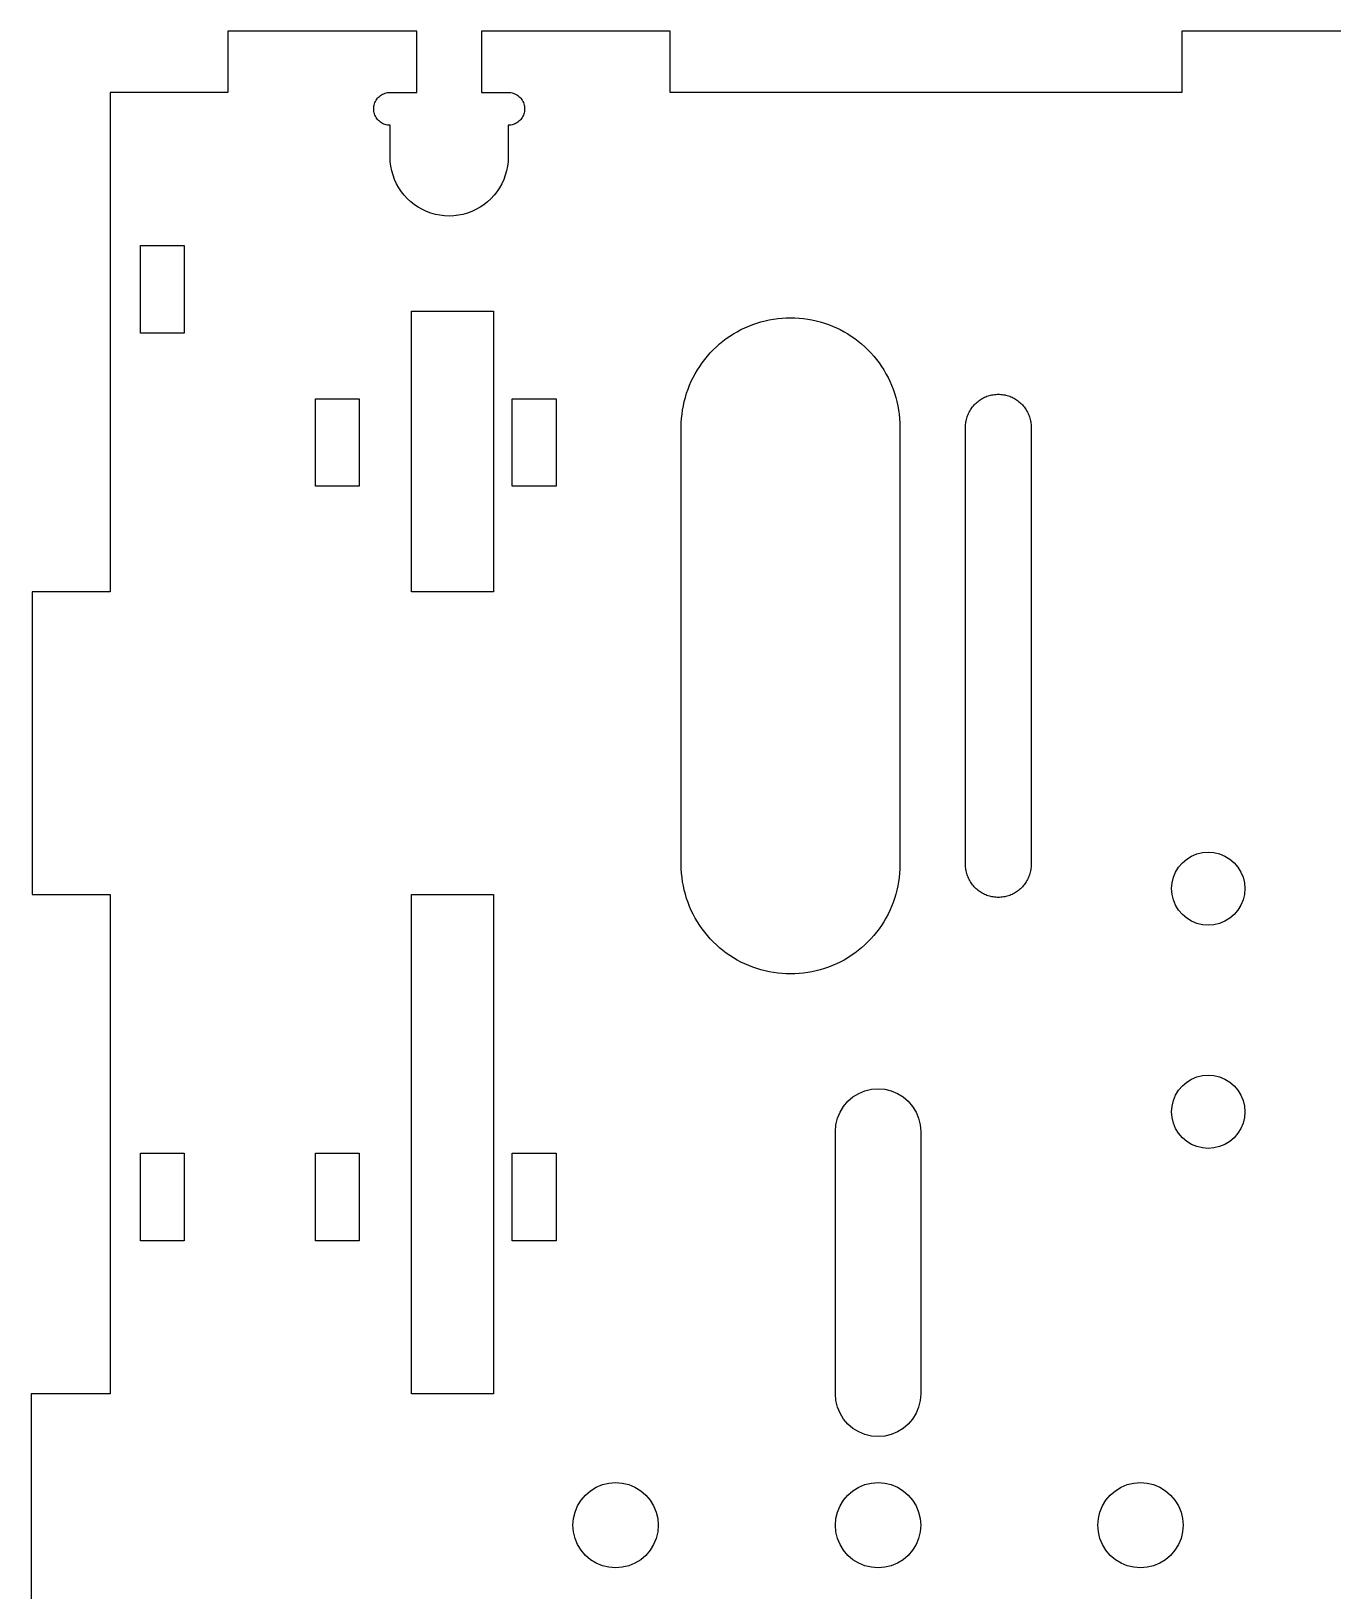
# Model space of a CAD drawing. Header units: metres. Extents: x -63 to 63, y -100 to 44.
# Drawn here: x -62.7 to -3.2, y -27 to 44.3 of the extents above; entities that cross this region are included whole.
import ezdxf

# ---------------------------------------------------------------- set-up
doc = ezdxf.new("R2010")
doc.units = ezdxf.units.M

msp = doc.modelspace()

# ---------------------------------------------------------------- linework, layer by layer
for p, q in [((-45.0881, 44.3), (-53.7262, 44.3)), ((-53.7262, 44.3), (-53.7262, 41.5)), ((-45.0881, 41.5), (-45.0881, 44.3)), ((-33.5, 44.3), (-42.1381, 44.3)), ((-42.1381, 44.3), (-42.1381, 41.5)), ((-33.5, 41.5), (-33.5, 44.3)), ((10.1131, 44.3), (-10.1131, 44.3)), ((-10.1131, 44.3), (-10.1131, 41.5)), ((-53.7262, 41.5), (-59.1184, 41.5)), ((-59.1184, 41.5), (-59.1183, 18.6667)), ((-46.8002, 41.3203), (-46.7539, 41.3568)), ((-46.7539, 41.3568), (-46.705, 41.3895)), ((-46.705, 41.3895), (-46.6536, 41.4183)), ((-46.6536, 41.4183), (-46.6001, 41.4429)), ((-46.6001, 41.4429), (-46.5448, 41.4633)), ((-46.5448, 41.4633), (-46.4882, 41.4793)), ((-46.4882, 41.4793), (-46.4304, 41.4908)), ((-46.4304, 41.4908), (-46.3719, 41.4977)), ((-46.3719, 41.4977), (-46.3131, 41.5)), ((-46.3131, 41.5), (-45.0881, 41.5)), ((-42.1381, 41.5), (-40.9131, 41.5)), ((-40.9131, 41.5), (-40.8542, 41.4977)), ((-40.8542, 41.4977), (-40.7958, 41.4908)), ((-40.7958, 41.4908), (-40.738, 41.4793)), ((-40.738, 41.4793), (-40.6813, 41.4633)), ((-40.6813, 41.4633), (-40.6261, 41.4429)), ((-40.6261, 41.4429), (-40.5726, 41.4182)), ((-40.5726, 41.4182), (-40.5212, 41.3895)), ((-40.5212, 41.3895), (-40.4722, 41.3568)), ((-40.4722, 41.3568), (-40.426, 41.3203)), ((-10.1131, 41.5), (-33.5, 41.5)), ((-47.0631, 40.75), (-47.0608, 40.8089)), ((-47.0608, 40.6912), (-47.0631, 40.75)), ((-47.0608, 40.8089), (-47.0538, 40.8673)), ((-47.0538, 40.6327), (-47.0608, 40.6912)), ((-47.0538, 40.8673), (-47.0424, 40.9251)), ((-47.0424, 40.9251), (-47.0264, 40.9818)), ((-47.0264, 40.9818), (-47.006, 41.037)), ((-47.006, 41.037), (-46.9813, 41.0905)), ((-46.9813, 41.0905), (-46.9526, 41.1419)), ((-46.9526, 41.1419), (-46.9198, 41.1908)), ((-46.9198, 41.1908), (-46.8834, 41.2371)), ((-46.8834, 41.2371), (-46.8434, 41.2803)), ((-46.8434, 41.2803), (-46.8002, 41.3203)), ((-40.426, 41.3203), (-40.3828, 41.2803)), ((-40.3828, 41.2803), (-40.3428, 41.2371)), ((-40.3428, 41.2371), (-40.3063, 41.1908)), ((-40.3063, 41.1908), (-40.2736, 41.1419)), ((-40.2736, 41.1419), (-40.2448, 41.0905)), ((-40.2448, 41.0905), (-40.2202, 41.037)), ((-40.2202, 41.037), (-40.1998, 40.9818)), ((-40.1998, 40.9818), (-40.1838, 40.9251)), ((-40.1838, 40.9251), (-40.1723, 40.8673)), ((-40.1723, 40.8673), (-40.1654, 40.8088)), ((-40.1654, 40.6912), (-40.1723, 40.6327)), ((-40.1654, 40.8088), (-40.1631, 40.75)), ((-40.1631, 40.75), (-40.1654, 40.6912)), ((-47.0424, 40.5749), (-47.0538, 40.6327)), ((-47.0264, 40.5183), (-47.0424, 40.5749)), ((-47.006, 40.463), (-47.0264, 40.5183)), ((-46.9813, 40.4095), (-47.006, 40.463)), ((-46.9526, 40.3581), (-46.9813, 40.4095)), ((-46.9198, 40.3092), (-46.9526, 40.3581)), ((-46.8834, 40.2629), (-46.9198, 40.3092)), ((-46.8434, 40.2197), (-46.8834, 40.2629)), ((-46.8002, 40.1797), (-46.8434, 40.2197)), ((-46.7539, 40.1432), (-46.8002, 40.1797)), ((-46.705, 40.1105), (-46.7539, 40.1432)), ((-46.6536, 40.0818), (-46.705, 40.1105)), ((-46.6001, 40.0571), (-46.6536, 40.0818)), ((-46.5448, 40.0367), (-46.6001, 40.0571)), ((-46.4882, 40.0207), (-46.5448, 40.0367)), ((-46.4304, 40.0092), (-46.4882, 40.0207)), ((-46.3719, 40.0023), (-46.4304, 40.0092)), ((-46.3131, 40), (-46.3719, 40.0023)), ((-46.3131, 38.55), (-46.3131, 40)), ((-40.8542, 40.0023), (-40.9131, 40)), ((-40.9131, 40), (-40.9131, 38.55)), ((-40.7958, 40.0092), (-40.8542, 40.0023)), ((-40.738, 40.0207), (-40.7958, 40.0092)), ((-40.6813, 40.0367), (-40.738, 40.0207)), ((-40.6261, 40.0571), (-40.6813, 40.0367)), ((-40.5726, 40.0818), (-40.6261, 40.0571)), ((-40.5212, 40.1105), (-40.5726, 40.0818)), ((-40.4722, 40.1432), (-40.5212, 40.1105)), ((-40.426, 40.1797), (-40.4722, 40.1432)), ((-40.3828, 40.2197), (-40.426, 40.1797)), ((-40.3428, 40.2629), (-40.3828, 40.2197)), ((-40.3063, 40.3092), (-40.3428, 40.2629)), ((-40.2736, 40.3581), (-40.3063, 40.3092)), ((-40.2448, 40.4095), (-40.2736, 40.3581)), ((-40.2202, 40.463), (-40.2448, 40.4095)), ((-40.1998, 40.5182), (-40.2202, 40.463)), ((-40.1838, 40.5749), (-40.1998, 40.5182)), ((-40.1723, 40.6327), (-40.1838, 40.5749)), ((-46.3047, 38.3382), (-46.3131, 38.55)), ((-40.9131, 38.55), (-40.9214, 38.3382)), ((-46.2798, 38.1276), (-46.3047, 38.3382)), ((-46.2385, 37.9197), (-46.2798, 38.1276)), ((-46.1809, 37.7157), (-46.2385, 37.9197)), ((-40.9877, 37.9197), (-41.0452, 37.7157)), ((-40.9463, 38.1276), (-40.9877, 37.9197)), ((-40.9214, 38.3382), (-40.9463, 38.1276)), ((-46.1075, 37.5168), (-46.1809, 37.7157)), ((-46.0188, 37.3242), (-46.1075, 37.5168)), ((-45.9152, 37.1393), (-46.0188, 37.3242)), ((-45.7974, 36.963), (-45.9152, 37.1393)), ((-41.311, 37.1393), (-41.4287, 36.963)), ((-41.2074, 37.3242), (-41.311, 37.1393)), ((-41.1186, 37.5168), (-41.2074, 37.3242)), ((-41.0452, 37.7157), (-41.1186, 37.5168)), ((-45.6662, 36.7965), (-45.7974, 36.963)), ((-45.5223, 36.6408), (-45.6662, 36.7965)), ((-45.3666, 36.4969), (-45.5223, 36.6408)), ((-45.2001, 36.3657), (-45.3666, 36.4969)), ((-45.0238, 36.2479), (-45.2001, 36.3657)), ((-42.0261, 36.3657), (-42.2023, 36.2479)), ((-41.8596, 36.4969), (-42.0261, 36.3657)), ((-41.7039, 36.6408), (-41.8596, 36.4969)), ((-41.56, 36.7965), (-41.7039, 36.6408)), ((-41.4287, 36.963), (-41.56, 36.7965)), ((-44.8389, 36.1443), (-45.0238, 36.2479)), ((-44.6463, 36.0555), (-44.8389, 36.1443)), ((-44.4474, 35.9822), (-44.6463, 36.0555)), ((-44.2434, 35.9246), (-44.4474, 35.9822)), ((-44.0354, 35.8833), (-44.2434, 35.9246)), ((-43.8249, 35.8583), (-44.0354, 35.8833)), ((-43.6131, 35.85), (-43.8249, 35.8583)), ((-43.4012, 35.8583), (-43.6131, 35.85)), ((-43.1907, 35.8833), (-43.4012, 35.8583)), ((-42.9828, 35.9246), (-43.1907, 35.8833)), ((-42.7787, 35.9822), (-42.9828, 35.9246)), ((-42.5798, 36.0555), (-42.7787, 35.9822)), ((-42.3873, 36.1443), (-42.5798, 36.0555)), ((-42.2023, 36.2479), (-42.3873, 36.1443)), ((-57.7262, 30.5), (-57.7262, 34.5)), ((-57.7262, 34.5), (-55.7262, 34.5)), ((-55.7262, 34.5), (-55.7262, 30.5)), ((-45.3364, 31.5), (-41.586, 31.5001)), ((-45.3363, 18.6665), (-45.3364, 31.5)), ((-41.586, 31.5001), (-41.586, 18.6665)), ((-30.2699, 30.655), (-30.0933, 30.7407)), ((-30.0933, 30.7407), (-29.9134, 30.8194)), ((-29.9134, 30.8194), (-29.7306, 30.8909)), ((-29.7306, 30.8909), (-29.5451, 30.9553)), ((-29.5451, 30.9553), (-29.3572, 31.0123)), ((-29.3572, 31.0123), (-29.1672, 31.0618)), ((-29.1672, 31.0618), (-28.9754, 31.1039)), ((-28.9754, 31.1039), (-28.7822, 31.1384)), ((-28.7822, 31.1384), (-28.5877, 31.1653)), ((-28.5877, 31.1653), (-28.3923, 31.1846)), ((-28.3923, 31.1846), (-28.1963, 31.1961)), ((-28.1963, 31.1961), (-28, 31.2)), ((-28, 31.2), (-27.8037, 31.1961)), ((-27.8037, 31.1961), (-27.6077, 31.1846)), ((-27.6077, 31.1846), (-27.4123, 31.1653)), ((-27.4123, 31.1653), (-27.2178, 31.1384)), ((-27.2178, 31.1384), (-27.0245, 31.1039)), ((-27.0245, 31.1039), (-26.8328, 31.0618)), ((-26.8328, 31.0618), (-26.6428, 31.0123)), ((-26.6428, 31.0123), (-26.4549, 30.9553)), ((-26.4549, 30.9553), (-26.2694, 30.8909)), ((-26.2694, 30.8909), (-26.0866, 30.8194)), ((-26.0866, 30.8194), (-25.9067, 30.7407)), ((-25.9067, 30.7407), (-25.73, 30.655)), ((-55.7262, 30.5), (-57.7262, 30.5)), ((-31.394, 29.8716), (-31.2472, 30.002)), ((-31.2472, 30.002), (-31.0955, 30.1266)), ((-31.0955, 30.1266), (-30.9389, 30.2451)), ((-30.9389, 30.2451), (-30.7778, 30.3573)), ((-30.7778, 30.3573), (-30.6125, 30.4632)), ((-30.6125, 30.4632), (-30.4431, 30.5625)), ((-30.4431, 30.5625), (-30.2699, 30.655)), ((-25.73, 30.655), (-25.5569, 30.5625)), ((-25.5569, 30.5625), (-25.3875, 30.4632)), ((-25.3875, 30.4632), (-25.2221, 30.3573)), ((-25.2221, 30.3573), (-25.0611, 30.2451)), ((-25.0611, 30.2451), (-24.9045, 30.1266)), ((-24.9045, 30.1266), (-24.7527, 30.002)), ((-24.7527, 30.002), (-24.606, 29.8716)), ((-32.0451, 29.1389), (-31.9266, 29.2955)), ((-31.9266, 29.2955), (-31.802, 29.4472)), ((-31.802, 29.4472), (-31.6716, 29.594)), ((-31.6716, 29.594), (-31.5355, 29.7355)), ((-31.5355, 29.7355), (-31.394, 29.8716)), ((-24.606, 29.8716), (-24.4645, 29.7355)), ((-24.4645, 29.7355), (-24.3284, 29.594)), ((-24.3284, 29.594), (-24.198, 29.4472)), ((-24.198, 29.4472), (-24.0734, 29.2955)), ((-24.0734, 29.2955), (-23.9549, 29.1389)), ((-32.455, 28.4699), (-32.3625, 28.6431)), ((-32.3625, 28.6431), (-32.2632, 28.8125)), ((-32.2632, 28.8125), (-32.1573, 28.9778)), ((-32.1573, 28.9778), (-32.0451, 29.1389)), ((-23.9549, 29.1389), (-23.8427, 28.9778)), ((-23.8427, 28.9778), (-23.7368, 28.8125)), ((-23.7368, 28.8125), (-23.6375, 28.6431)), ((-23.6375, 28.6431), (-23.545, 28.4699)), ((-32.7553, 27.7451), (-32.6909, 27.9306)), ((-32.6909, 27.9306), (-32.6194, 28.1134)), ((-32.6194, 28.1134), (-32.5407, 28.2933)), ((-32.5407, 28.2933), (-32.455, 28.4699)), ((-23.545, 28.4699), (-23.4593, 28.2933)), ((-23.4593, 28.2933), (-23.3806, 28.1134)), ((-23.3806, 28.1134), (-23.309, 27.9306)), ((-23.309, 27.9306), (-23.2447, 27.7451)), ((-49.7262, 23.5), (-49.7262, 27.5)), ((-49.7262, 27.5), (-47.7262, 27.5)), ((-47.7262, 27.5), (-47.7262, 23.5)), ((-40.7262, 23.5), (-40.7262, 27.5)), ((-40.7262, 27.5), (-38.7262, 27.5)), ((-38.7262, 27.5), (-38.7262, 23.5)), ((-32.9384, 26.9822), (-32.9039, 27.1754)), ((-32.9039, 27.1754), (-32.8618, 27.3672)), ((-32.8618, 27.3672), (-32.8123, 27.5572)), ((-32.8123, 27.5572), (-32.7553, 27.7451)), ((-23.2447, 27.7451), (-23.1877, 27.5572)), ((-23.1877, 27.5572), (-23.1381, 27.3672)), ((-23.1381, 27.3672), (-23.0961, 27.1754)), ((-23.0961, 27.1754), (-23.0616, 26.9822)), ((-19.7135, 27.0817), (-19.678, 27.1286)), ((-19.678, 27.1286), (-19.6406, 27.1742)), ((-19.6406, 27.1742), (-19.6015, 27.2182)), ((-19.6015, 27.2182), (-19.5607, 27.2607)), ((-19.5607, 27.2607), (-19.5182, 27.3015)), ((-19.5182, 27.3015), (-19.4742, 27.3406)), ((-19.4742, 27.3406), (-19.4286, 27.378)), ((-19.4286, 27.378), (-19.3817, 27.4135)), ((-19.3817, 27.4135), (-19.3333, 27.4472)), ((-19.3333, 27.4472), (-19.2837, 27.479)), ((-19.2837, 27.479), (-19.2329, 27.5087)), ((-19.2329, 27.5087), (-19.181, 27.5365)), ((-19.181, 27.5365), (-19.128, 27.5622)), ((-19.128, 27.5622), (-19.074, 27.5858)), ((-19.074, 27.5858), (-19.0192, 27.6073)), ((-19.0192, 27.6073), (-18.9635, 27.6266)), ((-18.9635, 27.6266), (-18.9072, 27.6437)), ((-18.9072, 27.6437), (-18.8502, 27.6586)), ((-18.8502, 27.6586), (-18.7926, 27.6712)), ((-18.7926, 27.6712), (-18.7346, 27.6815)), ((-18.7346, 27.6815), (-18.6763, 27.6896)), ((-18.6763, 27.6896), (-18.6177, 27.6954)), ((-18.6177, 27.6954), (-18.5589, 27.6988)), ((-18.5589, 27.6988), (-18.5, 27.7)), ((-18.5, 27.7), (-18.4411, 27.6988)), ((-18.4411, 27.6988), (-18.3823, 27.6954)), ((-18.3823, 27.6954), (-18.3237, 27.6896)), ((-18.3237, 27.6896), (-18.2653, 27.6815)), ((-18.2653, 27.6815), (-18.2074, 27.6712)), ((-18.2074, 27.6712), (-18.1498, 27.6586)), ((-18.1498, 27.6586), (-18.0928, 27.6437)), ((-18.0928, 27.6437), (-18.0365, 27.6266)), ((-18.0365, 27.6266), (-17.9808, 27.6073)), ((-17.9808, 27.6073), (-17.926, 27.5858)), ((-17.926, 27.5858), (-17.872, 27.5622)), ((-17.872, 27.5622), (-17.819, 27.5365)), ((-17.819, 27.5365), (-17.7671, 27.5087)), ((-17.7671, 27.5087), (-17.7162, 27.479)), ((-17.7162, 27.479), (-17.6666, 27.4472)), ((-17.6666, 27.4472), (-17.6183, 27.4135)), ((-17.6183, 27.4135), (-17.5714, 27.378)), ((-17.5714, 27.378), (-17.5258, 27.3406)), ((-17.5258, 27.3406), (-17.4818, 27.3015)), ((-17.4818, 27.3015), (-17.4393, 27.2607)), ((-17.4393, 27.2607), (-17.3985, 27.2182)), ((-17.3985, 27.2182), (-17.3594, 27.1742)), ((-17.3594, 27.1742), (-17.322, 27.1286)), ((-17.322, 27.1286), (-17.2865, 27.0817)), ((-33, 26.2), (-32.9961, 26.3963)), ((-32.9961, 26.3963), (-32.9846, 26.5923)), ((-32.9846, 26.5923), (-32.9653, 26.7877)), ((-32.9653, 26.7877), (-32.9384, 26.9822)), ((-23.0616, 26.9822), (-23.0347, 26.7877)), ((-23.0347, 26.7877), (-23.0154, 26.5923)), ((-23.0154, 26.5923), (-23.0038, 26.3963)), ((-23.0038, 26.3963), (-23, 26.2)), ((-19.9896, 26.3763), (-19.9815, 26.4346)), ((-19.9815, 26.4346), (-19.9712, 26.4926)), ((-19.9712, 26.4926), (-19.9585, 26.5502)), ((-19.9585, 26.5502), (-19.9437, 26.6071)), ((-19.9437, 26.6071), (-19.9266, 26.6635)), ((-19.9266, 26.6635), (-19.9073, 26.7192)), ((-19.9073, 26.7192), (-19.8858, 26.774)), ((-19.8858, 26.774), (-19.8622, 26.828)), ((-19.8622, 26.828), (-19.8365, 26.881)), ((-19.8365, 26.881), (-19.8087, 26.9329)), ((-19.8087, 26.9329), (-19.7789, 26.9837)), ((-19.7789, 26.9837), (-19.7472, 27.0333)), ((-19.7472, 27.0333), (-19.7135, 27.0817)), ((-17.2865, 27.0817), (-17.2528, 27.0333)), ((-17.2528, 27.0333), (-17.221, 26.9837)), ((-17.221, 26.9837), (-17.1913, 26.9329)), ((-17.1913, 26.9329), (-17.1635, 26.881)), ((-17.1635, 26.881), (-17.1378, 26.828)), ((-17.1378, 26.828), (-17.1142, 26.774)), ((-17.1142, 26.774), (-17.0927, 26.7192)), ((-17.0927, 26.7192), (-17.0734, 26.6635)), ((-17.0734, 26.6635), (-17.0563, 26.6071)), ((-17.0563, 26.6071), (-17.0414, 26.5502)), ((-17.0414, 26.5502), (-17.0288, 26.4926)), ((-17.0288, 26.4926), (-17.0185, 26.4346)), ((-17.0185, 26.4346), (-17.0104, 26.3763)), ((-33, 6.2), (-33, 26.2)), ((-23, 26.2), (-23, 6.2)), ((-20, 26.2), (-19.9988, 26.2589)), ((-20, 6.2), (-20, 26.2)), ((-19.9988, 26.2589), (-19.9954, 26.3177)), ((-19.9954, 26.3177), (-19.9896, 26.3763)), ((-17.0104, 26.3763), (-17.0046, 26.3177)), ((-17.0046, 26.3177), (-17.0011, 26.2589)), ((-17.0011, 26.2589), (-17, 26.2)), ((-17, 26.2), (-17, 6.2)), ((-47.7262, 23.5), (-49.7262, 23.5)), ((-38.7262, 23.5), (-40.7262, 23.5)), ((-59.1183, 18.6667), (-62.6816, 18.6665)), ((-62.6816, 18.6665), (-62.6816, 4.83344)), ((-41.586, 18.6665), (-45.3363, 18.6665)), ((-10.0844, 6.28439), (-9.88454, 6.45509)), ((-9.88454, 6.45509), (-9.66043, 6.59242)), ((-9.66043, 6.59242), (-9.4176, 6.69301)), ((-9.4176, 6.69301), (-9.16202, 6.75436)), ((-9.16202, 6.75436), (-8.89999, 6.77499)), ((-8.89999, 6.77499), (-8.63797, 6.75436)), ((-8.63797, 6.75436), (-8.38239, 6.69301)), ((-8.38239, 6.69301), (-8.13956, 6.59242)), ((-8.13956, 6.59242), (-7.91545, 6.45509)), ((-7.91545, 6.45509), (-7.71559, 6.28439)), ((-32.9961, 6.00369), (-33, 6.2)), ((-32.9846, 5.80769), (-32.9961, 6.00369)), ((-32.9653, 5.6123), (-32.9846, 5.80769)), ((-23.0154, 5.80769), (-23.0347, 5.6123)), ((-23.0038, 6.00369), (-23.0154, 5.80769)), ((-23, 6.2), (-23.0038, 6.00369)), ((-19.9988, 6.1411), (-20, 6.2)), ((-19.9954, 6.08231), (-19.9988, 6.1411)), ((-19.9896, 6.02368), (-19.9954, 6.08231)), ((-19.9815, 5.96535), (-19.9896, 6.02368)), ((-19.9712, 5.90736), (-19.9815, 5.96535)), ((-19.9585, 5.84982), (-19.9712, 5.90736)), ((-19.9437, 5.79283), (-19.9585, 5.84982)), ((-19.9266, 5.73647), (-19.9437, 5.79283)), ((-19.9073, 5.68082), (-19.9266, 5.73647)), ((-17.0734, 5.73647), (-17.0927, 5.68082)), ((-17.0563, 5.79283), (-17.0734, 5.73647)), ((-17.0414, 5.84982), (-17.0563, 5.79283)), ((-17.0288, 5.90736), (-17.0414, 5.84982)), ((-17.0185, 5.96535), (-17.0288, 5.90736)), ((-17.0104, 6.02368), (-17.0185, 5.96535)), ((-17.0046, 6.08231), (-17.0104, 6.02368)), ((-17.0011, 6.1411), (-17.0046, 6.08231)), ((-17, 6.2), (-17.0011, 6.1411)), ((-10.493, 5.6176), (-10.3924, 5.86043)), ((-10.3924, 5.86043), (-10.2551, 6.08453)), ((-10.2551, 6.08453), (-10.0844, 6.28439)), ((-7.71559, 6.28439), (-7.54489, 6.08453)), ((-7.54489, 6.08453), (-7.40756, 5.86043)), ((-7.40756, 5.86043), (-7.30698, 5.6176)), ((-32.9384, 5.41782), (-32.9653, 5.6123)), ((-32.9039, 5.22455), (-32.9384, 5.41782)), ((-32.8618, 5.03276), (-32.9039, 5.22455)), ((-32.8123, 4.84279), (-32.8618, 5.03276)), ((-23.1381, 5.03276), (-23.1877, 4.84279)), ((-23.0961, 5.22455), (-23.1381, 5.03276)), ((-23.0616, 5.41782), (-23.0961, 5.22455)), ((-23.0347, 5.6123), (-23.0616, 5.41782)), ((-19.8858, 5.62596), (-19.9073, 5.68082)), ((-19.8622, 5.57201), (-19.8858, 5.62596)), ((-19.8365, 5.51901), (-19.8622, 5.57201)), ((-19.8087, 5.46706), (-19.8365, 5.51901)), ((-19.7789, 5.41624), (-19.8087, 5.46706)), ((-19.7472, 5.36664), (-19.7789, 5.41624)), ((-19.7135, 5.31831), (-19.7472, 5.36664)), ((-19.678, 5.27135), (-19.7135, 5.31831)), ((-19.6406, 5.22581), (-19.678, 5.27135)), ((-19.6015, 5.18179), (-19.6406, 5.22581)), ((-19.5607, 5.13933), (-19.6015, 5.18179)), ((-19.5182, 5.09851), (-19.5607, 5.13933)), ((-19.4742, 5.05939), (-19.5182, 5.09851)), ((-19.4286, 5.02202), (-19.4742, 5.05939)), ((-19.3817, 4.98647), (-19.4286, 5.02202)), ((-17.5714, 5.02202), (-17.6183, 4.98647)), ((-17.5258, 5.05939), (-17.5714, 5.02202)), ((-17.4818, 5.09851), (-17.5258, 5.05939)), ((-17.4393, 5.13933), (-17.4818, 5.09851)), ((-17.3985, 5.18179), (-17.4393, 5.13933)), ((-17.3594, 5.22581), (-17.3985, 5.18179)), ((-17.322, 5.27135), (-17.3594, 5.22581)), ((-17.2865, 5.31831), (-17.322, 5.27135)), ((-17.2528, 5.36664), (-17.2865, 5.31831)), ((-17.221, 5.41624), (-17.2528, 5.36664)), ((-17.1913, 5.46706), (-17.221, 5.41624)), ((-17.1635, 5.51901), (-17.1913, 5.46706)), ((-17.1378, 5.57201), (-17.1635, 5.51901)), ((-17.1142, 5.62596), (-17.1378, 5.57201)), ((-17.0927, 5.68082), (-17.1142, 5.62596)), ((-10.575, 5.09999), (-10.5544, 5.36201)), ((-10.5544, 4.83797), (-10.575, 5.09999)), ((-10.5544, 5.36201), (-10.493, 5.6176)), ((-7.30698, 5.6176), (-7.24562, 5.36201)), ((-7.24562, 5.36201), (-7.22499, 5.09999)), ((-7.22499, 5.09999), (-7.24562, 4.83797)), ((-62.6816, 4.83344), (-59.1184, 4.83344)), ((-59.1184, 4.83344), (-59.1184, -18.0001)), ((-45.3364, 4.83333), (-41.586, 4.83344)), ((-45.3363, -18.0001), (-45.3364, 4.83333)), ((-41.586, 4.83344), (-41.586, -18.0001)), ((-32.7553, 4.65491), (-32.8123, 4.84279)), ((-32.6909, 4.46941), (-32.7553, 4.65491)), ((-32.6194, 4.28658), (-32.6909, 4.46941)), ((-32.5407, 4.10669), (-32.6194, 4.28658)), ((-23.3806, 4.28658), (-23.4593, 4.10669)), ((-23.309, 4.46941), (-23.3806, 4.28658)), ((-23.2447, 4.65491), (-23.309, 4.46941)), ((-23.1877, 4.84279), (-23.2447, 4.65491)), ((-19.3333, 4.95279), (-19.3817, 4.98647)), ((-19.2837, 4.92104), (-19.3333, 4.95279)), ((-19.2329, 4.89125), (-19.2837, 4.92104)), ((-19.181, 4.86348), (-19.2329, 4.89125)), ((-19.128, 4.83778), (-19.181, 4.86348)), ((-19.074, 4.81418), (-19.128, 4.83778)), ((-19.0192, 4.79271), (-19.074, 4.81418)), ((-18.9635, 4.77341), (-19.0192, 4.79271)), ((-18.9072, 4.75632), (-18.9635, 4.77341)), ((-18.8502, 4.74144), (-18.9072, 4.75632)), ((-18.7926, 4.72882), (-18.8502, 4.74144)), ((-18.7346, 4.71846), (-18.7926, 4.72882)), ((-18.6763, 4.71039), (-18.7346, 4.71846)), ((-18.6177, 4.70462), (-18.6763, 4.71039)), ((-18.5589, 4.70114), (-18.6177, 4.70462)), ((-18.5, 4.7), (-18.5589, 4.70114)), ((-18.4411, 4.70114), (-18.5, 4.7)), ((-18.3823, 4.70462), (-18.4411, 4.70114)), ((-18.3237, 4.71039), (-18.3823, 4.70462)), ((-18.2653, 4.71846), (-18.3237, 4.71039)), ((-18.2074, 4.72882), (-18.2653, 4.71846)), ((-18.1498, 4.74144), (-18.2074, 4.72882)), ((-18.0928, 4.75632), (-18.1498, 4.74144)), ((-18.0365, 4.77341), (-18.0928, 4.75632)), ((-17.9808, 4.79271), (-18.0365, 4.77341)), ((-17.926, 4.81418), (-17.9808, 4.79271)), ((-17.872, 4.83778), (-17.926, 4.81418)), ((-17.819, 4.86348), (-17.872, 4.83778)), ((-17.7671, 4.89125), (-17.819, 4.86348)), ((-17.7162, 4.92104), (-17.7671, 4.89125)), ((-17.6666, 4.95279), (-17.7162, 4.92104)), ((-17.6183, 4.98647), (-17.6666, 4.95279)), ((-10.493, 4.58238), (-10.5544, 4.83797)), ((-10.3924, 4.33955), (-10.493, 4.58238)), ((-10.2551, 4.11545), (-10.3924, 4.33955)), ((-7.40756, 4.33955), (-7.54489, 4.11545)), ((-7.30698, 4.58238), (-7.40756, 4.33955)), ((-7.24562, 4.83797), (-7.30698, 4.58238)), ((-32.455, 3.93004), (-32.5407, 4.10669)), ((-32.3625, 3.75688), (-32.455, 3.93004)), ((-32.2632, 3.58749), (-32.3625, 3.75688)), ((-32.1573, 3.42213), (-32.2632, 3.58749)), ((-23.7368, 3.58749), (-23.8427, 3.42213)), ((-23.6375, 3.75688), (-23.7368, 3.58749)), ((-23.545, 3.93004), (-23.6375, 3.75688)), ((-23.4593, 4.10669), (-23.545, 3.93004)), ((-10.0844, 3.91559), (-10.2551, 4.11545)), ((-9.88454, 3.74489), (-10.0844, 3.91559)), ((-9.66043, 3.60756), (-9.88454, 3.74489)), ((-9.4176, 3.50697), (-9.66043, 3.60756)), ((-8.13956, 3.60756), (-8.38239, 3.50697)), ((-7.91545, 3.74489), (-8.13956, 3.60756)), ((-7.71559, 3.91559), (-7.91545, 3.74489)), ((-7.54489, 4.11545), (-7.71559, 3.91559)), ((-32.0451, 3.26106), (-32.1573, 3.42213)), ((-31.9266, 3.10452), (-32.0451, 3.26106)), ((-31.802, 2.95276), (-31.9266, 3.10452)), ((-31.6716, 2.80598), (-31.802, 2.95276)), ((-24.198, 2.95276), (-24.3284, 2.80598)), ((-24.0734, 3.10452), (-24.198, 2.95276)), ((-23.9549, 3.26106), (-24.0734, 3.10452)), ((-23.8427, 3.42213), (-23.9549, 3.26106)), ((-9.16202, 3.44562), (-9.4176, 3.50697)), ((-8.89999, 3.42499), (-9.16202, 3.44562)), ((-8.63797, 3.44562), (-8.89999, 3.42499)), ((-8.38239, 3.50697), (-8.63797, 3.44562)), ((-31.5355, 2.66446), (-31.6716, 2.80598)), ((-31.394, 2.52838), (-31.5355, 2.66446)), ((-31.2472, 2.39796), (-31.394, 2.52838)), ((-31.0955, 2.27341), (-31.2472, 2.39796)), ((-30.9389, 2.15491), (-31.0955, 2.27341)), ((-30.7778, 2.04265), (-30.9389, 2.15491)), ((-25.0611, 2.15491), (-25.2221, 2.04265)), ((-24.9045, 2.27341), (-25.0611, 2.15491)), ((-24.7527, 2.39796), (-24.9045, 2.27341)), ((-24.606, 2.52838), (-24.7527, 2.39796)), ((-24.4645, 2.66446), (-24.606, 2.52838)), ((-24.3284, 2.80598), (-24.4645, 2.66446)), ((-30.6125, 1.9368), (-30.7778, 2.04265)), ((-30.4431, 1.83751), (-30.6125, 1.9368)), ((-30.2699, 1.74496), (-30.4431, 1.83751)), ((-30.0933, 1.65927), (-30.2699, 1.74496)), ((-29.9134, 1.5806), (-30.0933, 1.65927)), ((-29.7306, 1.50903), (-29.9134, 1.5806)), ((-29.5451, 1.44472), (-29.7306, 1.50903)), ((-29.3572, 1.38771), (-29.5451, 1.44472)), ((-26.4549, 1.44472), (-26.6428, 1.38771)), ((-26.2694, 1.50903), (-26.4549, 1.44472)), ((-26.0866, 1.5806), (-26.2694, 1.50903)), ((-25.9067, 1.65927), (-26.0866, 1.5806)), ((-25.73, 1.74496), (-25.9067, 1.65927)), ((-25.5569, 1.83751), (-25.73, 1.74496)), ((-25.3875, 1.9368), (-25.5569, 1.83751)), ((-25.2221, 2.04265), (-25.3875, 1.9368)), ((-29.1672, 1.33815), (-29.3572, 1.38771)), ((-28.9754, 1.29607), (-29.1672, 1.33815)), ((-28.7822, 1.26155), (-28.9754, 1.29607)), ((-28.5877, 1.23465), (-28.7822, 1.26155)), ((-28.3923, 1.21541), (-28.5877, 1.23465)), ((-28.1963, 1.20384), (-28.3923, 1.21541)), ((-28, 1.2), (-28.1963, 1.20384)), ((-27.8037, 1.20384), (-28, 1.2)), ((-27.6077, 1.21541), (-27.8037, 1.20384)), ((-27.4123, 1.23465), (-27.6077, 1.21541)), ((-27.2178, 1.26155), (-27.4123, 1.23465)), ((-27.0245, 1.29607), (-27.2178, 1.26155)), ((-26.8328, 1.33815), (-27.0245, 1.29607)), ((-26.6428, 1.38771), (-26.8328, 1.33815)), ((-9.66043, -3.60756), (-9.4176, -3.50697)), ((-9.4176, -3.50697), (-9.16202, -3.44562)), ((-9.16202, -3.44562), (-8.89999, -3.42499)), ((-8.89999, -3.42499), (-8.63797, -3.44562)), ((-8.63797, -3.44562), (-8.38239, -3.50697)), ((-8.38239, -3.50697), (-8.13956, -3.60756)), ((-25.1462, -4.42235), (-24.8853, -4.26245)), ((-24.8853, -4.26245), (-24.6026, -4.14536)), ((-24.6026, -4.14536), (-24.3051, -4.07391)), ((-24.3051, -4.07391), (-24, -4.04991)), ((-24, -4.04991), (-23.6949, -4.07391)), ((-23.6949, -4.07391), (-23.3974, -4.14536)), ((-23.3974, -4.14536), (-23.1147, -4.26245)), ((-23.1147, -4.26245), (-22.8538, -4.42235)), ((-10.3924, -4.33955), (-10.2551, -4.11545)), ((-10.2551, -4.11545), (-10.0844, -3.91559)), ((-10.0844, -3.91559), (-9.88454, -3.74489)), ((-9.88454, -3.74489), (-9.66043, -3.60756)), ((-8.13956, -3.60756), (-7.91545, -3.74489)), ((-7.91545, -3.74489), (-7.71559, -3.91559)), ((-7.71559, -3.91559), (-7.54489, -4.11545)), ((-7.54489, -4.11545), (-7.40756, -4.33955)), ((-25.7375, -5.11469), (-25.5777, -4.85378)), ((-25.5777, -4.85378), (-25.3789, -4.62108)), ((-25.3789, -4.62108), (-25.1462, -4.42235)), ((-22.8538, -4.42235), (-22.6211, -4.62108)), ((-22.6211, -4.62108), (-22.4223, -4.85378)), ((-22.4223, -4.85378), (-22.2624, -5.11469)), ((-10.575, -5.09999), (-10.5544, -4.83797)), ((-10.5544, -4.83797), (-10.493, -4.58238)), ((-10.493, -4.58238), (-10.3924, -4.33955)), ((-7.40756, -4.33955), (-7.30698, -4.58238)), ((-7.30698, -4.58238), (-7.24562, -4.83797)), ((-7.24562, -4.83797), (-7.22499, -5.09999)), ((-25.9501, -6), (-25.9261, -5.69495)), ((-25.9261, -5.69495), (-25.8546, -5.3974)), ((-25.8546, -5.3974), (-25.7375, -5.11469)), ((-22.2624, -5.11469), (-22.1453, -5.3974)), ((-22.1453, -5.3974), (-22.0739, -5.69495)), ((-22.0739, -5.69495), (-22.0499, -6)), ((-10.5544, -5.36201), (-10.575, -5.09999)), ((-10.493, -5.6176), (-10.5544, -5.36201)), ((-10.3924, -5.86043), (-10.493, -5.6176)), ((-7.30698, -5.6176), (-7.40756, -5.86043)), ((-7.24562, -5.36201), (-7.30698, -5.6176)), ((-7.22499, -5.09999), (-7.24562, -5.36201)), ((-25.9501, -18), (-25.9501, -6)), ((-22.0499, -6), (-22.0499, -18)), ((-10.2551, -6.08453), (-10.3924, -5.86043)), ((-10.0844, -6.28439), (-10.2551, -6.08453)), ((-9.88454, -6.45509), (-10.0844, -6.28439)), ((-7.71559, -6.28439), (-7.91545, -6.45509)), ((-7.54489, -6.08453), (-7.71559, -6.28439)), ((-7.40756, -5.86043), (-7.54489, -6.08453)), ((-57.7262, -11), (-57.7262, -7)), ((-57.7262, -7), (-55.7262, -7)), ((-55.7262, -7), (-55.7262, -11)), ((-49.7262, -11), (-49.7262, -7)), ((-49.7262, -7), (-47.7262, -7)), ((-47.7262, -7), (-47.7262, -11)), ((-40.7262, -11), (-40.7262, -7)), ((-40.7262, -7), (-38.7262, -7)), ((-38.7262, -7), (-38.7262, -11)), ((-9.66043, -6.59242), (-9.88454, -6.45509)), ((-9.4176, -6.69301), (-9.66043, -6.59242)), ((-9.16202, -6.75436), (-9.4176, -6.69301)), ((-8.89999, -6.77499), (-9.16202, -6.75436)), ((-8.63797, -6.75436), (-8.89999, -6.77499)), ((-8.38239, -6.69301), (-8.63797, -6.75436)), ((-8.13956, -6.59242), (-8.38239, -6.69301)), ((-7.91545, -6.45509), (-8.13956, -6.59242)), ((-55.7262, -11), (-57.7262, -11)), ((-47.7262, -11), (-49.7262, -11)), ((-38.7262, -11), (-40.7262, -11)), ((-59.1184, -18.0001), (-62.7262, -18.0001)), ((-62.7262, -18.0001), (-62.7262, -77.8786)), ((-41.586, -18.0001), (-45.3363, -18.0001)), ((-25.9261, -18.3051), (-25.9501, -18)), ((-25.8546, -18.6026), (-25.9261, -18.3051)), ((-22.0739, -18.3051), (-22.1453, -18.6026)), ((-22.0499, -18), (-22.0739, -18.3051)), ((-25.7375, -18.8853), (-25.8546, -18.6026)), ((-25.5777, -19.1462), (-25.7375, -18.8853)), ((-25.3789, -19.3789), (-25.5777, -19.1462)), ((-22.4223, -19.1462), (-22.6211, -19.3789)), ((-22.2624, -18.8853), (-22.4223, -19.1462)), ((-22.1453, -18.6026), (-22.2624, -18.8853)), ((-25.1462, -19.5777), (-25.3789, -19.3789)), ((-24.8853, -19.7376), (-25.1462, -19.5777)), ((-24.6026, -19.8547), (-24.8853, -19.7376)), ((-24.3051, -19.9261), (-24.6026, -19.8547)), ((-24, -19.9501), (-24.3051, -19.9261)), ((-23.6949, -19.9261), (-24, -19.9501)), ((-23.3974, -19.8547), (-23.6949, -19.9261)), ((-23.1147, -19.7376), (-23.3974, -19.8547)), ((-22.8538, -19.5777), (-23.1147, -19.7376)), ((-22.6211, -19.3789), (-22.8538, -19.5777)), ((-36.6026, -22.1454), (-36.305, -22.074)), ((-36.305, -22.074), (-36, -22.05)), ((-36, -22.05), (-35.6949, -22.074)), ((-35.6949, -22.074), (-35.3974, -22.1454)), ((-24.6026, -22.1454), (-24.305, -22.074)), ((-24.305, -22.074), (-24, -22.05)), ((-24, -22.05), (-23.6949, -22.074)), ((-23.6949, -22.074), (-23.3974, -22.1454)), ((-12.6026, -22.1454), (-12.305, -22.074)), ((-12.305, -22.074), (-12, -22.05)), ((-12, -22.05), (-11.6949, -22.074)), ((-11.6949, -22.074), (-11.3974, -22.1454)), ((-37.5776, -22.8538), (-37.3788, -22.6212)), ((-37.3788, -22.6212), (-37.1462, -22.4224)), ((-37.1462, -22.4224), (-36.8853, -22.2625)), ((-36.8853, -22.2625), (-36.6026, -22.1454)), ((-35.3974, -22.1454), (-35.1147, -22.2625)), ((-35.1147, -22.2625), (-34.8538, -22.4224)), ((-34.8538, -22.4224), (-34.6211, -22.6212)), ((-34.6211, -22.6212), (-34.4224, -22.8538)), ((-25.5776, -22.8538), (-25.3788, -22.6212)), ((-25.3788, -22.6212), (-25.1462, -22.4224)), ((-25.1462, -22.4224), (-24.8853, -22.2625)), ((-24.8853, -22.2625), (-24.6026, -22.1454)), ((-23.3974, -22.1454), (-23.1147, -22.2625)), ((-23.1147, -22.2625), (-22.8538, -22.4224)), ((-22.8538, -22.4224), (-22.6211, -22.6212)), ((-22.6211, -22.6212), (-22.4224, -22.8538)), ((-13.5776, -22.8538), (-13.3788, -22.6212)), ((-13.3788, -22.6212), (-13.1462, -22.4224)), ((-13.1462, -22.4224), (-12.8853, -22.2625)), ((-12.8853, -22.2625), (-12.6026, -22.1454)), ((-11.3974, -22.1454), (-11.1147, -22.2625)), ((-11.1147, -22.2625), (-10.8538, -22.4224)), ((-10.8538, -22.4224), (-10.6211, -22.6212)), ((-10.6211, -22.6212), (-10.4224, -22.8538)), ((-37.926, -23.695), (-37.8546, -23.3974)), ((-37.8546, -23.3974), (-37.7375, -23.1147)), ((-37.7375, -23.1147), (-37.5776, -22.8538)), ((-34.4224, -22.8538), (-34.2625, -23.1147)), ((-34.2625, -23.1147), (-34.1454, -23.3974)), ((-34.1454, -23.3974), (-34.074, -23.695)), ((-25.926, -23.695), (-25.8546, -23.3974)), ((-25.8546, -23.3974), (-25.7375, -23.1147)), ((-25.7375, -23.1147), (-25.5776, -22.8538)), ((-22.4224, -22.8538), (-22.2625, -23.1147)), ((-22.2625, -23.1147), (-22.1454, -23.3974)), ((-22.1454, -23.3974), (-22.074, -23.695)), ((-13.926, -23.695), (-13.8546, -23.3974)), ((-13.8546, -23.3974), (-13.7375, -23.1147)), ((-13.7375, -23.1147), (-13.5776, -22.8538)), ((-10.4224, -22.8538), (-10.2625, -23.1147)), ((-10.2625, -23.1147), (-10.1454, -23.3974)), ((-10.1454, -23.3974), (-10.074, -23.695)), ((-37.95, -24), (-37.926, -23.695)), ((-37.926, -24.3051), (-37.95, -24)), ((-34.074, -23.695), (-34.05, -24)), ((-34.05, -24), (-34.074, -24.3051)), ((-25.95, -24), (-25.926, -23.695)), ((-25.926, -24.3051), (-25.95, -24)), ((-22.074, -23.695), (-22.05, -24)), ((-22.05, -24), (-22.074, -24.3051)), ((-13.95, -24), (-13.926, -23.695)), ((-13.926, -24.3051), (-13.95, -24)), ((-10.074, -23.695), (-10.05, -24)), ((-10.05, -24), (-10.074, -24.3051)), ((-37.8546, -24.6026), (-37.926, -24.3051)), ((-37.7375, -24.8853), (-37.8546, -24.6026)), ((-37.5776, -25.1462), (-37.7375, -24.8853)), ((-34.2625, -24.8853), (-34.4224, -25.1462)), ((-34.1454, -24.6026), (-34.2625, -24.8853)), ((-34.074, -24.3051), (-34.1454, -24.6026)), ((-25.8546, -24.6026), (-25.926, -24.3051)), ((-25.7375, -24.8853), (-25.8546, -24.6026)), ((-25.5776, -25.1462), (-25.7375, -24.8853)), ((-22.2625, -24.8853), (-22.4224, -25.1462)), ((-22.1454, -24.6026), (-22.2625, -24.8853)), ((-22.074, -24.3051), (-22.1454, -24.6026)), ((-13.8546, -24.6026), (-13.926, -24.3051)), ((-13.7375, -24.8853), (-13.8546, -24.6026)), ((-13.5776, -25.1462), (-13.7375, -24.8853)), ((-10.2625, -24.8853), (-10.4224, -25.1462)), ((-10.1454, -24.6026), (-10.2625, -24.8853)), ((-10.074, -24.3051), (-10.1454, -24.6026)), ((-37.3788, -25.3789), (-37.5776, -25.1462)), ((-37.1462, -25.5776), (-37.3788, -25.3789)), ((-36.8853, -25.7375), (-37.1462, -25.5776)), ((-34.8538, -25.5776), (-35.1147, -25.7375)), ((-34.6211, -25.3789), (-34.8538, -25.5776)), ((-34.4224, -25.1462), (-34.6211, -25.3789)), ((-25.3788, -25.3789), (-25.5776, -25.1462)), ((-25.1462, -25.5776), (-25.3788, -25.3789)), ((-24.8853, -25.7375), (-25.1462, -25.5776)), ((-22.8538, -25.5776), (-23.1147, -25.7375)), ((-22.6211, -25.3789), (-22.8538, -25.5776)), ((-22.4224, -25.1462), (-22.6211, -25.3789)), ((-13.3788, -25.3789), (-13.5776, -25.1462)), ((-13.1462, -25.5776), (-13.3788, -25.3789)), ((-12.8853, -25.7375), (-13.1462, -25.5776)), ((-10.8538, -25.5776), (-11.1147, -25.7375)), ((-10.6211, -25.3789), (-10.8538, -25.5776)), ((-10.4224, -25.1462), (-10.6211, -25.3789)), ((-36.6026, -25.8546), (-36.8853, -25.7375)), ((-36.305, -25.926), (-36.6026, -25.8546)), ((-36, -25.95), (-36.305, -25.926)), ((-35.6949, -25.926), (-36, -25.95)), ((-35.3974, -25.8546), (-35.6949, -25.926)), ((-35.1147, -25.7375), (-35.3974, -25.8546)), ((-24.6026, -25.8546), (-24.8853, -25.7375)), ((-24.305, -25.926), (-24.6026, -25.8546)), ((-24, -25.95), (-24.305, -25.926)), ((-23.6949, -25.926), (-24, -25.95)), ((-23.3974, -25.8546), (-23.6949, -25.926)), ((-23.1147, -25.7375), (-23.3974, -25.8546)), ((-12.6026, -25.8546), (-12.8853, -25.7375)), ((-12.305, -25.926), (-12.6026, -25.8546)), ((-12, -25.95), (-12.305, -25.926)), ((-11.6949, -25.926), (-12, -25.95)), ((-11.3974, -25.8546), (-11.6949, -25.926)), ((-11.1147, -25.7375), (-11.3974, -25.8546))]:
    msp.add_line(p, q)

doc.saveas('drawing.dxf')
